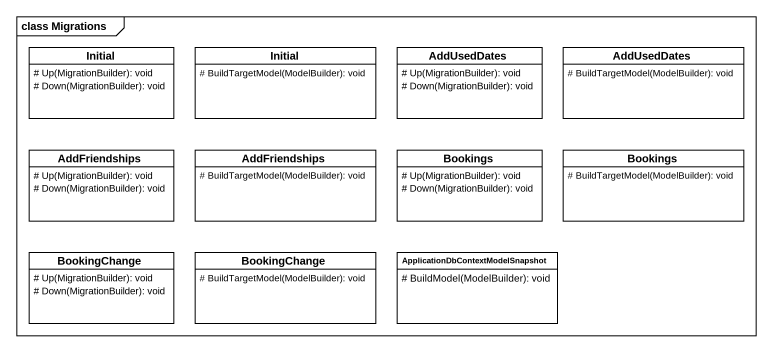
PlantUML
@startuml
mainframe class Migrations
hide circle
hide empty members
skinparam classAttributeIconSize 0
class Initial {
  # Up(MigrationBuilder): void
  # Down(MigrationBuilder): void
}
class "Initial" as Initial_2 {
  # BuildTargetModel(ModelBuilder): void
}
class AddUsedDates {
  # Up(MigrationBuilder): void
  # Down(MigrationBuilder): void
}
class "AddUsedDates" as AddUsedDates_2 {
  # BuildTargetModel(ModelBuilder): void
}
class AddFriendships {
  # Up(MigrationBuilder): void
  # Down(MigrationBuilder): void
}
class "AddFriendships" as AddFriendships_2 {
  # BuildTargetModel(ModelBuilder): void
}
class Bookings {
  # Up(MigrationBuilder): void
  # Down(MigrationBuilder): void
}
class "Bookings" as Bookings_2 {
  # BuildTargetModel(ModelBuilder): void
}
class BookingChange {
  # Up(MigrationBuilder): void
  # Down(MigrationBuilder): void
}
class "BookingChange" as BookingChange_2 {
  # BuildTargetModel(ModelBuilder): void
}
class "ApplicationDbContextModelSnapshot" as ApplicationDbContextModelSna {
  # BuildModel(ModelBuilder): void
}
@enduml
